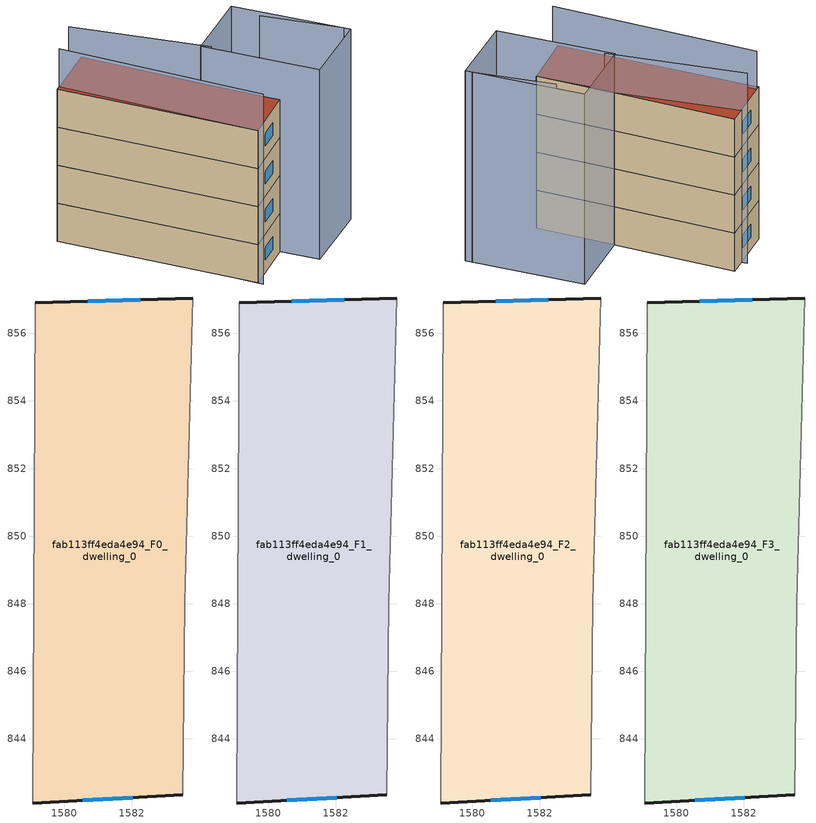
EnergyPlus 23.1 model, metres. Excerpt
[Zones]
fab113ff4eda4e94_F0_dwelling_0
 floor ground (EU_floor_Construction): 1583.8,857.05 1583.56,848.03 1583.51,842.33 1579.06,842.09 1579.14,856.91 z0
 wall outside (EU_wall_Construction): 1583.8,857.05 1579.14,856.91 / 1579.06,842.09 1583.51,842.33 z0:3
 wall adiabatic (EU_wall_Construction): 1583.51,842.33 1583.56,848.03 1583.8,857.05 / 1579.14,856.91 1579.06,842.09 z0:3
 window (EU_Window_Construction): 1582.25,857 1580.7,856.96 / 1580.55,842.17 1582.03,842.25 z1:2
fab113ff4eda4e94_F1_dwelling_0
 floor to fab113ff4eda4e94_F0_dwelling_0 (EU_floor_Construction): 1583.8,857.05 1583.56,848.03 1583.51,842.33 1579.06,842.09 1579.14,856.91 z3
 wall outside (EU_wall_Construction): 1583.8,857.05 1579.14,856.91 / 1579.06,842.09 1583.51,842.33 z3:6
 wall adiabatic (EU_wall_Construction): 1583.51,842.33 1583.56,848.03 1583.8,857.05 / 1579.14,856.91 1579.06,842.09 z3:6
 window (EU_Window_Construction): 1582.25,857 1580.7,856.96 / 1580.55,842.17 1582.03,842.25 z4:5
fab113ff4eda4e94_F2_dwelling_0
 floor to fab113ff4eda4e94_F1_dwelling_0 (EU_floor_Construction): 1583.8,857.05 1583.56,848.03 1583.51,842.33 1579.06,842.09 1579.14,856.91 z6
 wall outside (EU_wall_Construction): 1583.8,857.05 1579.14,856.91 / 1579.06,842.09 1583.51,842.33 z6:9
 wall adiabatic (EU_wall_Construction): 1583.51,842.33 1583.56,848.03 1583.8,857.05 / 1579.14,856.91 1579.06,842.09 z6:9
 window (EU_Window_Construction): 1582.25,857 1580.7,856.96 / 1580.55,842.17 1582.03,842.25 z7:8
fab113ff4eda4e94_F3_dwelling_0
 floor to fab113ff4eda4e94_F2_dwelling_0 (EU_floor_Construction): 1583.8,857.05 1583.56,848.03 1583.51,842.33 1579.06,842.09 1579.14,856.91 z9
 wall outside (EU_wall_Construction): 1583.8,857.05 1579.14,856.91 / 1579.06,842.09 1583.51,842.33 z9:12
 wall adiabatic (EU_wall_Construction): 1583.51,842.33 1583.56,848.03 1583.8,857.05 / 1579.14,856.91 1579.06,842.09 z9:12
 window (EU_Window_Construction): 1582.25,857 1580.7,856.96 / 1580.55,842.17 1582.03,842.25 z10:11
 roof outside (EU_roof_Construction): 1583.51,842.33 1583.56,848.03 1583.8,857.05 1579.14,856.91 1579.06,842.09 z12
shading: 1589.41,840.01 1588.77,845.92 / 1579.49,856.9 1579.05,841.71 / 1583.63,847.42 1582.47,857.42 / 1589.25,848.2 1589.42,839.5 / 1589.42,839.5 1583.57,839.39 / 1583.57,839.39 1583.4,848.09 / 1583.4,848.09 1589.25,848.2 z0:15
[Building]
EU S2 Campaign: North Axis=0; Terrain=City; Solar Distribution=FullExterior
[Site:Location]
Bologna: Latitude=44.5; Longitude=11.25; Time Zone=1; Elevation=37
[SizingPeriod:WeatherFileDays]
AnnualSizingPeriod: Begin Month=1; Begin Day of Month=1; End Month=12; End Day of Month=31; Day of Week for Start Day=Monday; Use Weather File Daylight Saving Period=No; Use Weather File Rain and Snow Indicators=No
[MATERIAL]
EU_InternalMass_Material: Roughness=MediumRough; Thickness=0.1; Conductivity=1; Density=1800; Specific Heat=900; Thermal Absorptance=0.9; Solar Absorptance=0.7; Visible Absorptance=0.7
[MATERIAL:NOMASS] Roughness=MediumRough; Thermal Absorptance=0.9; Solar Absorptance=0.7; Visible Absorptance=0.7
Name | Thermal Resistance
EU_wall_NoMass | 0.937881
EU_roof_NoMass | 0.548572
EU_floor_NoMass | 0.71348
[WINDOWMATERIAL:SIMPLEGLAZINGSYSTEM]
EU_Window_SimpleGlazing: UFactor=4.25633; Solar Heat Gain Coefficient=0.85; Visible Transmittance=0.85
[CONSTRUCTION]
EU_wall_Construction: EU_wall_NoMass
EU_roof_Construction: EU_roof_NoMass
EU_floor_Construction: EU_floor_NoMass
EU_Window_Construction: EU_Window_SimpleGlazing
EU_InternalMass_Construction: EU_InternalMass_Material
[ZONE] Type=1; Multiplier=1; Ceiling Height=autocalculate; Floor Area=autocalculate; Part of Total Floor Area=Yes
Name | Volume
fab113ff4eda4e94_F0_dwelling_0 | 200.352
fab113ff4eda4e94_F1_dwelling_0; fab113ff4eda4e94_F2_dwelling_0; fab113ff4eda4e94_F3_dwelling_0 | 200.35
[INTERNALMASS] Construction=EU_InternalMass_Construction; Surface Area=66.7837
Name | Zone or ZoneList
fab113ff4eda4e94_F0_dwelling_0_EU_InternalMass | fab113ff4eda4e94_F0_dwelling_0
fab113ff4eda4e94_F1_dwelling_0_EU_InternalMass | fab113ff4eda4e94_F1_dwelling_0
fab113ff4eda4e94_F2_dwelling_0_EU_InternalMass | fab113ff4eda4e94_F2_dwelling_0
fab113ff4eda4e94_F3_dwelling_0_EU_InternalMass | fab113ff4eda4e94_F3_dwelling_0
[OTHEREQUIPMENT] Fuel Type=Electricity; Design Level Calculation Method=Watts/Area; Power per Zone Floor Area=1; Fraction Latent=0; Fraction Radiant=0; Fraction Lost=0; Carbon Dioxide Generation Rate=0; EndUse Subcategory=EU_Step8_InternalGains
Name | Zone or ZoneList or Space or SpaceList | Schedule
EU_Step8_InternalGain_fab113ff4eda4e94_F0_dwelling_0_f000 | fab113ff4eda4e94_F0_dwelling_0 | EU_Step8_GainSchedule_fab113ff4eda4e94_F0_dwelling_0_f000
EU_Step8_InternalGain_fab113ff4eda4e94_F1_dwelling_0_f000 | fab113ff4eda4e94_F1_dwelling_0 | EU_Step8_GainSchedule_fab113ff4eda4e94_F1_dwelling_0_f000
EU_Step8_InternalGain_fab113ff4eda4e94_F2_dwelling_0_f000 | fab113ff4eda4e94_F2_dwelling_0 | EU_Step8_GainSchedule_fab113ff4eda4e94_F2_dwelling_0_f000
EU_Step8_InternalGain_fab113ff4eda4e94_F3_dwelling_0_f000 | fab113ff4eda4e94_F3_dwelling_0 | EU_Step8_GainSchedule_fab113ff4eda4e94_F3_dwelling_0_f000
[ZONEVENTILATION:DESIGNFLOWRATE] Schedule=EU_AlwaysOn; Design Flow Rate Calculation Method=AirChanges/Hour; Air Changes per Hour=0.687892; Ventilation Type=Natural; Fan Pressure Rise=0; Fan Total Efficiency=1; Constant Term Coefficient=1; Temperature Term Coefficient=0; Velocity Term Coefficient=0; Velocity Squared Term Coefficient=0; Minimum Indoor Temperature=-100; Maximum Indoor Temperature=100; Delta Temperature=-100; Minimum Outdoor Temperature=-100; Maximum Outdoor Temperature=100; Maximum Wind Speed=40
Name | Zone or ZoneList or Space or SpaceList
EU_ConstantAir_fab113ff4eda4e94_F0_dwelling_0 | fab113ff4eda4e94_F0_dwelling_0
EU_ConstantAir_fab113ff4eda4e94_F1_dwelling_0 | fab113ff4eda4e94_F1_dwelling_0
EU_ConstantAir_fab113ff4eda4e94_F2_dwelling_0 | fab113ff4eda4e94_F2_dwelling_0
EU_ConstantAir_fab113ff4eda4e94_F3_dwelling_0 | fab113ff4eda4e94_F3_dwelling_0
[HVACTEMPLATE:THERMOSTAT] Constant Heating Setpoint=20; Constant Cooling Setpoint=50
EU_HeatOnly_fab113ff4eda4e94_F0_dwelling_0; EU_HeatOnly_fab113ff4eda4e94_F1_dwelling_0; EU_HeatOnly_fab113ff4eda4e94_F2_dwelling_0; EU_HeatOnly_fab113ff4eda4e94_F3_dwelling_0
[HVACTEMPLATE:ZONE:IDEALLOADSAIRSYSTEM] System Availability Schedule=EU_AlwaysOn; Maximum Heating Supply Air Temperature=50; Minimum Cooling Supply Air Temperature=13; Maximum Heating Supply Air Humidity Ratio=0.0156; Minimum Cooling Supply Air Humidity Ratio=0.0077; Heating Limit=NoLimit; Cooling Limit=NoLimit; Heating Availability Schedule=EU_AlwaysOn; Cooling Availability Schedule=EU_CoolingOff; Dehumidification Control Type=ConstantSensibleHeatRatio; Cooling Sensible Heat Ratio=0.7; Dehumidification Setpoint=60; Humidification Control Type=None; Humidification Setpoint=30; Outdoor Air Method=None; Outdoor Air Flow Rate per Person=0.00944; Outdoor Air Flow Rate per Zone Floor Area=0; Outdoor Air Flow Rate per Zone=0; Demand Controlled Ventilation Type=None; Outdoor Air Economizer Type=NoEconomizer; Heat Recovery Type=None; Sensible Heat Recovery Effectiveness=0.7; Latent Heat Recovery Effectiveness=0.65
Name | Template Thermostat
fab113ff4eda4e94_F0_dwelling_0 | EU_HeatOnly_fab113ff4eda4e94_F0_dwelling_0
fab113ff4eda4e94_F1_dwelling_0 | EU_HeatOnly_fab113ff4eda4e94_F1_dwelling_0
fab113ff4eda4e94_F2_dwelling_0 | EU_HeatOnly_fab113ff4eda4e94_F2_dwelling_0
fab113ff4eda4e94_F3_dwelling_0 | EU_HeatOnly_fab113ff4eda4e94_F3_dwelling_0
[SIZING:ZONE] Zone Cooling Design Supply Air Temperature Input Method=SupplyAirTemperature; Zone Cooling Design Supply Air Temperature=13; Zone Heating Design Supply Air Temperature Input Method=SupplyAirTemperature; Zone Heating Design Supply Air Temperature=50; Zone Cooling Design Supply Air Humidity Ratio=0.008; Zone Heating Design Supply Air Humidity Ratio=0.008; Cooling Design Air Flow Method=DesignDay; Cooling Design Air Flow Rate=0; Cooling Minimum Air Flow per Zone Floor Area=0.000762; Cooling Minimum Air Flow=0; Cooling Minimum Air Flow Fraction=0.2; Heating Design Air Flow Method=DesignDay; Heating Design Air Flow Rate=0; Heating Maximum Air Flow per Zone Floor Area=0.002032; Heating Maximum Air Flow=0.141576; Heating Maximum Air Flow Fraction=0.3; Account for Dedicated Outdoor Air System=No; Dedicated Outdoor Air System Control Strategy=NeutralSupplyAir; Dedicated Outdoor Air Low Setpoint Temperature for Design=autosize; Dedicated Outdoor Air High Setpoint Temperature for Design=autosize; Zone Load Sizing Method=Sensible Load Only No Latent Load; Zone Latent Cooling Design Supply Air Humidity Ratio Input Method=HumidityRatioDifference; Zone Cooling Design Supply Air Humidity Ratio Difference=0.005; Zone Latent Heating Design Supply Air Humidity Ratio Input Method=HumidityRatioDifference; Zone Humidification Design Supply Air Humidity Ratio Difference=0.005
fab113ff4eda4e94_F0_dwelling_0; fab113ff4eda4e94_F1_dwelling_0; fab113ff4eda4e94_F2_dwelling_0; fab113ff4eda4e94_F3_dwelling_0
[SCHEDULE:CONSTANT]
Name | Hourly Value
EU_AlwaysOn | 1
EU_CoolingOff | 0
[SCHEDULE:FILE] Column Number=1; Rows to Skip at Top=0; Number of Hours of Data=8760; Column Separator=Comma; Interpolate to Timestep=No; Minutes per Item=60; Adjust Schedule for Daylight Savings=Yes
Name | File
EU_Step8_GainSchedule_fab113ff4eda4e94_F0_dwelling_0_f000 | ../../schedules/fab113ff4eda4e94/fab113ff4eda4e94_F0_dwelling_0_f000_gain.csv
EU_Step8_GainSchedule_fab113ff4eda4e94_F1_dwelling_0_f000 | ../../schedules/fab113ff4eda4e94/fab113ff4eda4e94_F1_dwelling_0_f000_gain.csv
EU_Step8_GainSchedule_fab113ff4eda4e94_F2_dwelling_0_f000 | ../../schedules/fab113ff4eda4e94/fab113ff4eda4e94_F2_dwelling_0_f000_gain.csv
EU_Step8_GainSchedule_fab113ff4eda4e94_F3_dwelling_0_f000 | ../../schedules/fab113ff4eda4e94/fab113ff4eda4e94_F3_dwelling_0_f000_gain.csv
